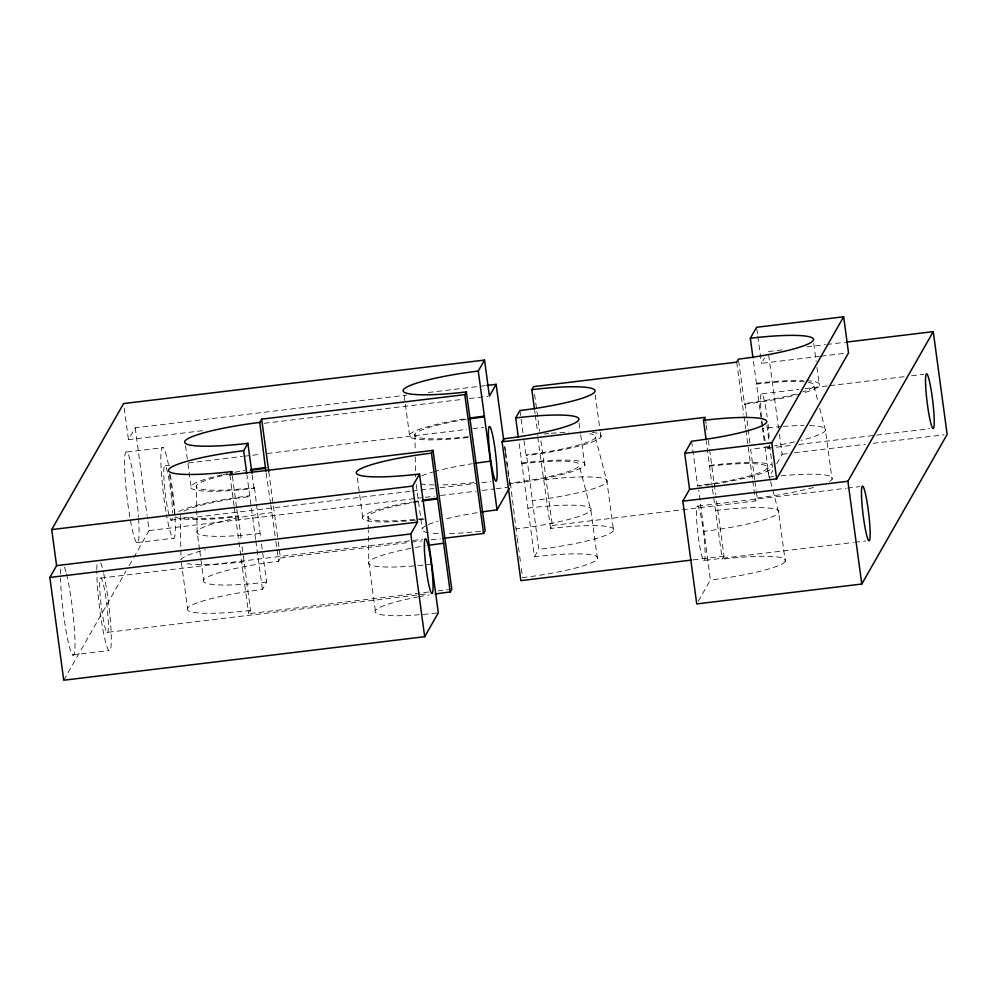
<?xml version="1.0" encoding="UTF-8"?>
<svg xmlns="http://www.w3.org/2000/svg" width="997" height="997" viewBox="0 0 997 997"><rect width="100%" height="100%" fill="white"/><g stroke="black" fill="none" stroke-linecap="round" stroke-linejoin="round"><path stroke-width="0.75" stroke-dasharray="4.99 3.74" d="M202.516 430.704L128.476 439.627L135.206 427.825L406.676 395.111M63.746 680.216L126.033 571.032M129.112 565.635L132.95 558.893M133.723 557.547L149.101 530.591L147.232 516.782M175.671 516.945A69.79 9.596 -7.7 0 0 237.834 516.658L238.308 515.835A64.282 8.836 -7.7 0 1 181.055 516.097M255.606 539.34L246.895 474.759M221.995 474.884A69.79 9.596 -7.7 0 0 192.845 489.203A69.79 9.596 -7.7 0 0 253.973 488.38L254.447 487.558A64.282 8.836 -7.7 0 1 197.331 487.919A64.282 8.836 -7.7 0 1 231.441 473.749M428.685 591.994L248.639 613.703L250.521 610.401L242.059 546.431M181.379 562.644L187.548 608.282A69.79 9.596 -7.7 0 1 262.423 589.539L266.648 582.123L261.501 544.1M199.774 551.104L203.675 580.005A69.79 9.596 -7.7 0 1 278.549 561.261L280.431 557.971L278.138 540.997M580.715 435.078L584.778 465.125A69.79 9.596 -7.7 0 1 509.903 483.869L510.377 483.034A64.282 8.836 -7.7 0 0 579.332 465.786L590.872 510.202L597.452 558.881A69.79 9.596 -7.7 0 1 522.578 577.612L520.933 565.449M597.452 558.881A69.79 9.596 -7.7 0 0 534.479 556.75L518.752 440.462M592.293 432.411A69.79 9.596 -7.7 0 1 590.137 442.693A69.79 9.596 -7.7 0 1 526.03 455.592L526.503 454.769A64.282 8.836 -7.7 0 0 589.701 433.72M537.47 435.552L537.931 434.717M534.479 556.75L538.704 549.335L526.503 454.769M595.471 437.509L606.999 481.925L613.579 530.603A69.79 9.596 -7.7 0 0 550.606 528.472L552.338 525.456L540.661 439.079M819.509 356.34L761.471 363.344L764.462 358.097M712.294 487.608L706.35 441.384M800.84 393.728A69.79 9.596 -7.7 0 1 744.522 404.196L744.996 403.374A64.282 8.836 -7.7 0 0 797.5 393.553M762.294 426.878L753.171 359.294M698.249 601.266L710.363 580.03L698.723 490.05M770.581 481.526L778.657 512.62L785.237 561.299A69.79 9.596 -7.7 0 0 722.264 559.167L723.996 556.152L715.858 495.995M552.338 525.456L755.477 500.968L757.197 497.952L756.374 491.87M773.572 476.566A69.79 9.596 -7.7 0 0 769.098 477.089L772.924 470.385M776.75 463.68L782.097 454.296L779.405 434.368M428.274 392.506L485.352 385.627M782.084 349.86L768.201 351.542L778.57 428.224M806.772 346.894L825.279 344.663M826.825 344.476L845.331 342.245M264.205 423.276L463.181 399.286M469.363 398.551L487.869 396.32M821.042 356.166L845.481 353.212M126.943 452.015L163.221 447.641M165.166 465.773L169.802 465.213M188.358 462.969L242.47 456.452M244.016 456.265L261.027 454.221M267.208 453.473L466.646 429.433M472.827 428.685L483.645 427.389M761.895 393.852L798.909 389.391M805.078 388.643L828.22 385.851M829.766 385.665L905.351 376.554M911.52 375.819L923.858 374.324M171.023 520.147L410.652 491.259M412.197 491.072L433.832 488.468M440.026 487.72L475.581 483.433M481.763 482.698L491.035 481.576M767.74 448.226L792.416 445.248M798.585 444.512L929.703 428.71M149.101 530.591L423.663 497.503M425.208 497.316L434.455 496.207M440.624 495.459L476.105 491.185M482.274 490.437L494.612 488.954M496.157 488.767L508.495 487.271M782.097 454.296L788.266 453.56M794.435 452.812L865.396 444.263M873.11 443.329L944.059 434.779M136.689 542.642L172.967 538.268M101.108 578.048L422.678 539.29M697.838 506.127L845.917 488.281M847.462 488.094L859.8 486.611M280.431 557.971L409.705 542.393M411.238 542.206L422.018 540.91M431.24 539.788L440.475 538.679M693.214 559.865L723.996 556.152M437.92 590.885L448.7 589.588M106.953 632.422A27.555 2.854 83.1 0 0 105.358 594.262A27.555 2.854 83.1 0 0 99.787 589.028A27.555 2.854 83.1 0 0 106.953 632.422L428.523 593.664M703.683 560.501A27.555 2.854 83.1 0 0 702.075 522.341A27.555 2.854 83.1 0 0 696.517 517.107A27.555 2.854 83.1 0 0 703.683 560.501L853.307 542.468M854.853 542.293L865.645 540.985M72.631 654.929L108.91 650.555M813.951 386.113L817.802 400.919M819.721 408.321L825.491 430.53L832.071 479.208M709.129 466.247A64.282 8.836 -7.7 0 1 767.129 468.204L770.195 480.043M712.519 489.128L722.264 559.167M537.695 437.072L550.606 528.472M266.087 472.914L270.611 503.435M270.835 504.956L275.671 539.963M813.702 343.392L816.144 361.425M816.954 367.432L819.397 385.465M756.798 328.786L757.608 334.793M757.82 336.301L761.471 363.344M766.88 425.482L769.31 443.503M769.522 445.011L772.563 467.543A69.79 9.596 -7.7 0 1 699.184 486.1M764.163 440.574L762.518 428.411A69.79 9.596 -7.7 0 1 780.153 426.616M764.986 446.668L769.098 477.089M738.627 360.627L744.522 404.196M754.729 479.694L750.616 449.273A69.79 9.596 -7.7 0 0 773.061 446.058M754.928 481.215L756.162 490.35M736.708 362.148L743.799 414.59M743.999 416.135L745.669 428.473M745.881 430.019L752.548 479.383M752.76 480.915L755.477 500.968M705.427 418.865L706.063 423.501M706.262 425.046L707.309 432.748M708.356 440.462L709.39 448.176M709.602 449.722L715.647 494.45M691.594 441.21L697.688 486.287L698.162 485.464A64.282 8.836 -7.7 0 0 767.129 468.204M595.221 394.775L600.094 430.841M600.294 432.337L600.904 436.848M579.083 423.052L580.503 433.57M534.604 394.338L539.614 431.365M534.691 410.689L535.09 413.693M535.289 415.188L537.533 431.713M519.936 410.515L522.989 433.047M523.998 440.562L526.03 455.592M504.818 446.307L505.429 450.806M505.641 452.314L509.903 483.869M510.377 483.034L517.019 536.548M517.231 538.068L518.253 545.671M518.465 547.191L519.487 554.793M519.699 556.314L520.721 563.928M504.644 447.217L505.267 451.815M505.479 453.348L506.513 461.013M506.725 462.546L507.76 470.223M507.959 471.755L509.006 479.42M509.205 480.953L510.04 487.097M404.209 395.797L409.493 434.866M416.198 484.505L422.167 528.622M357.375 477.887L362.659 516.945M375.333 610.7L368.753 562.021L368.292 530.018M268.754 471.593L277.926 539.464M275.882 541.483L278.549 561.261M252.141 474.859L253.973 488.38M256.503 504.382L260.678 538.019M255.843 540.86L262.423 589.539M232.351 476.092L236.625 507.635M236.825 509.143L237.834 516.658M229.871 474.871L234.033 505.728M234.245 507.261L248.639 613.703M185.517 445.684L187.748 462.209M187.959 463.717L191 486.249M199.562 549.584L197.094 531.326L196.446 485.601M169.39 473.961L174.874 514.527M135.206 427.825L147.033 515.25M124.214 408.085L128.476 439.627M744.996 403.374L750.243 446.207M254.447 487.558L256.316 502.849M238.308 515.835L241.311 540.312M414.926 434.206L415.151 449.448M415.25 457.075L415.537 476.89M368.105 516.296L368.279 528.485M180.332 515.399L180.968 559.604A69.79 9.596 -7.7 0 1 205.357 549.796M250.521 610.401A69.79 9.596 -7.7 0 1 187.548 608.282M480.654 531.264A69.79 9.596 -7.7 0 1 446.693 533.619M438.144 533.557A69.79 9.596 -7.7 0 1 429.557 532.897M428.423 532.722A69.79 9.596 -7.7 0 1 426.055 525.631M428.349 524.547A69.79 9.596 -7.7 0 1 438.032 521.132M446.556 518.801A69.79 9.596 -7.7 0 1 478.996 512.383M474.074 482.585A69.79 9.596 -7.7 0 1 440.113 484.941M434.231 484.941A69.79 9.596 -7.7 0 1 421.843 484.043M421.768 475.868A69.79 9.596 -7.7 0 1 432.773 472.067M434.131 471.681A69.79 9.596 -7.7 0 1 472.416 463.705M468.428 436.686A64.282 8.836 -7.7 0 1 414.702 435.091A64.282 8.836 -7.7 0 1 467.281 419.263M467.979 437.509A69.79 9.596 -7.7 0 1 409.244 435.851A69.79 9.596 -7.7 0 1 466.322 418.628M260.067 533.445A69.79 9.596 -7.7 0 1 197.094 531.326A69.79 9.596 -7.7 0 1 271.969 512.583M266.648 582.123A69.79 9.596 -7.7 0 1 203.675 580.005M243.929 561.722A69.79 9.596 -7.7 0 1 187.224 563.704M183.897 511.125A64.282 8.836 -7.7 0 1 249.275 496.618M178.762 511.548A69.79 9.596 -7.7 0 1 249.749 495.783M172.232 518.016A27.555 2.854 83.1 0 1 170.088 518.44M169.016 514.988A27.555 2.854 83.1 0 1 163.795 475.332A27.555 2.854 83.1 0 1 167.733 473.226A27.555 2.854 83.1 0 1 172.444 513.156M423.102 518.602A64.282 8.836 -7.7 0 1 367.881 517.281A64.282 8.836 -7.7 0 1 420.447 501.341M424.136 519.25A69.79 9.596 -7.7 0 1 362.671 518.639A69.79 9.596 -7.7 0 1 412.16 501.927M413.618 501.678A69.79 9.596 -7.7 0 1 419.488 500.718M138.583 518.565A45.924 4.748 83.1 0 1 130.757 522.129A45.924 4.748 83.1 0 1 126.083 451.828A45.924 4.748 83.1 0 1 138.483 517.032M66.525 574.098A45.924 4.748 83.1 0 1 74.937 639.214A45.924 4.748 83.1 0 1 68.569 643.401A45.924 4.748 83.1 0 1 60.543 578.036M60.53 574.01A45.924 4.748 83.1 0 1 60.867 567.854M64.444 567.143A45.924 4.748 83.1 0 1 66.226 572.889M431.726 564.152A69.79 9.596 -7.7 0 1 416.933 565.698M414.091 565.947A69.79 9.596 -7.7 0 1 368.491 562.906A69.79 9.596 -7.7 0 1 413.929 547.777M415.363 547.515A69.79 9.596 -7.7 0 1 425.582 545.783M223.39 474.572A69.79 9.596 -7.7 0 1 227.69 473.662M234.756 472.266A69.79 9.596 -7.7 0 1 244.888 470.497M436.811 613.005A69.79 9.596 -7.7 0 1 375.782 612.856A69.79 9.596 -7.7 0 1 417.693 596.979M419.089 596.717A69.79 9.596 -7.7 0 1 429.221 594.935M175.036 517.169A45.924 4.748 83.1 0 1 166.412 514.315M165.888 511.249A45.924 4.748 83.1 0 1 160.966 453.947A45.924 4.748 83.1 0 1 168.443 464.477M170.3 474.659A45.924 4.748 83.1 0 1 174.949 515.698M103.75 573.774A45.924 4.748 83.1 0 1 111.278 638.691A45.924 4.748 83.1 0 1 104.112 635.737A45.924 4.748 83.1 0 1 96.796 570.907M96.796 569.636A45.924 4.748 83.1 0 1 97.133 563.479M100.722 562.769A45.924 4.748 83.1 0 1 103.426 572.353M543.901 434.044A69.79 9.596 -7.7 0 1 549.833 433.433M551.291 433.296A69.79 9.596 -7.7 0 1 568.876 432.075M709.59 465.425A69.79 9.596 -7.7 0 1 771.753 465.125M806.585 380.667A69.79 9.596 -7.7 0 1 802.211 393.329M756.424 383.334A69.79 9.596 -7.7 0 1 803.42 380.518M808.193 382.337A64.282 8.836 -7.7 0 1 802.71 391.946M755.95 384.157A64.282 8.836 -7.7 0 1 806.959 382.15M521.805 462.994A69.79 9.596 -7.7 0 1 584.778 465.125M521.331 463.817A64.282 8.836 -7.7 0 1 579.332 465.786M527.899 508.071A69.79 9.596 -7.7 0 1 590.872 510.202A69.79 9.596 -7.7 0 1 515.997 528.933M613.579 530.603A69.79 9.596 -7.7 0 1 538.704 549.335M544.026 479.794A69.79 9.596 -7.7 0 1 606.999 481.925A69.79 9.596 -7.7 0 1 532.124 500.656M768.961 446.095A27.555 2.854 83.1 0 1 766.107 444.4M765.173 440.774A27.555 2.854 83.1 0 1 762.855 427.95M762.468 425.158A27.555 2.854 83.1 0 1 761.92 420.871M761.446 416.609A27.555 2.854 83.1 0 1 761.571 393.678A27.555 2.854 83.1 0 1 767.167 416.92M768.026 424.061A27.555 2.854 83.1 0 1 769.161 441.235M715.684 510.489A69.79 9.596 -7.7 0 1 778.657 512.62A69.79 9.596 -7.7 0 1 703.782 531.351M780.987 475.806A69.79 9.596 -7.7 0 1 829.579 481.414M813.515 487.471A69.79 9.596 -7.7 0 1 757.197 497.952M809.514 425.594A69.79 9.596 -7.7 0 1 801.09 440.338M794.497 441.908A69.79 9.596 -7.7 0 1 774.532 445.809M783.206 426.38A69.79 9.596 -7.7 0 1 803.993 425.507M785.237 561.299A69.79 9.596 -7.7 0 1 710.363 580.03"/><path stroke-width="1.5" d="M484.53 360.067L478.273 371.058A69.79 9.596 -7.7 0 0 403.399 389.79A69.79 9.596 -7.7 0 0 466.359 391.921L464.801 394.662L261.663 419.151L259.781 422.441A69.79 9.596 -7.7 0 0 184.906 441.185A69.79 9.596 -7.7 0 0 247.879 443.304L243.654 450.719A69.79 9.596 -7.7 0 0 168.78 469.45A69.79 9.596 -7.7 0 0 231.74 471.581L229.871 474.871L433.01 450.395L431.439 453.137A69.79 9.596 -7.7 0 0 356.565 471.88A69.79 9.596 -7.7 0 0 419.538 473.999L438.306 612.831L424.685 636.709L63.746 680.216L49.85 577.45L56.58 565.635L51.707 529.581L123.603 403.573L484.53 360.067L489.415 396.133L496.145 384.331L486.885 385.44M265.863 471.394L259.781 422.441M424.685 636.709L410.789 533.943L417.519 522.141L412.646 486.075L419.538 473.999M435.128 594.013A69.79 9.596 -7.7 0 1 450.208 591.956L431.439 453.137M481.962 511.922A69.79 9.596 -7.7 0 1 497.042 509.878L478.273 371.058M691.681 560.052L520.858 580.64L502.089 441.808L503.809 438.792A69.79 9.596 -7.7 0 0 578.684 420.049A69.79 9.596 -7.7 0 0 515.711 417.93L518.353 437.459M515.711 417.93L519.936 410.515A69.79 9.596 -7.7 0 0 594.81 391.771A69.79 9.596 -7.7 0 0 531.837 389.653L534.479 409.181M531.837 389.653L533.569 386.637L736.708 362.148L738.428 359.132A69.79 9.596 -7.7 0 0 813.303 340.388A69.79 9.596 -7.7 0 0 750.33 338.27L752.972 357.798M450.208 591.956L451.778 589.215L433.01 450.395M443.553 538.305L483.57 533.482L485.14 530.74L466.359 391.921M497.042 509.878L509.268 488.43M846.877 342.058L933.254 331.64L947.15 434.405L861.794 584.03L696.741 603.92L682.845 501.155L689.575 489.353L684.702 453.286L691.594 441.21A69.79 9.596 -7.7 0 0 766.469 422.479A69.79 9.596 -7.7 0 0 703.496 420.348L706.138 439.876M703.496 420.348L705.228 417.332L502.089 441.808M750.33 338.27L756.598 327.278L843.649 316.784L848.534 352.851L776.638 478.859L689.575 489.353M776.638 478.859L771.765 442.793L843.649 316.784M861.794 584.03L847.899 481.264L933.254 331.64M51.707 529.581L412.646 486.075M684.702 453.286L771.765 442.793M56.58 565.635L417.519 522.141M49.85 577.45L410.789 533.943M682.845 501.155L847.899 481.264M496.145 384.331L503.821 441.073M464.801 394.662L483.57 533.482M261.663 419.151L268.754 471.593M247.879 443.304L251.942 473.351M243.654 450.719L246.695 473.251M231.74 471.581L232.151 474.584M422.454 500.257A69.79 9.596 -7.7 0 1 437.533 498.213M421.93 501.105A64.282 8.836 -7.7 0 1 437.06 499.036M428.548 545.334A69.79 9.596 -7.7 0 1 443.628 543.278M250.795 469.562A69.79 9.596 -7.7 0 1 265.875 467.518M250.272 470.41A64.282 8.836 -7.7 0 1 265.401 468.341M475.382 463.244A69.79 9.596 -7.7 0 1 490.462 461.2M469.288 418.179A69.79 9.596 -7.7 0 1 484.368 416.123M468.764 419.027A64.282 8.836 -7.7 0 1 483.894 416.945M424.448 549.895A27.555 2.854 83.1 0 0 431.614 593.302A27.555 2.854 83.1 0 0 430.019 555.13A27.555 2.854 83.1 0 0 424.448 549.895M488.505 437.621A27.555 2.854 83.1 0 0 495.683 481.015A27.555 2.854 83.1 0 0 494.076 442.855A27.555 2.854 83.1 0 0 488.505 437.621M925.615 384.929A27.555 2.854 83.1 0 0 932.793 428.336A27.555 2.854 83.1 0 0 931.186 390.163A27.555 2.854 83.1 0 0 925.615 384.929M861.558 497.216A27.555 2.854 83.1 0 0 868.736 540.611A27.555 2.854 83.1 0 0 867.128 502.451A27.555 2.854 83.1 0 0 861.558 497.216"/></g></svg>
